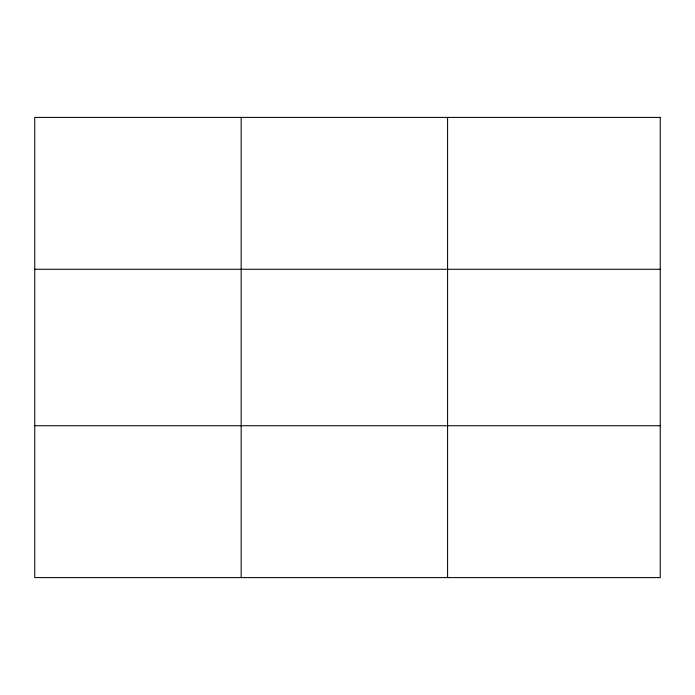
<?xml version="1.0" encoding="UTF-8"?>
<svg xmlns="http://www.w3.org/2000/svg" width="695" height="695" viewBox="0 0 695 695"><rect width="100%" height="100%" fill="white"/><g stroke="black" fill="none" stroke-linecap="round" stroke-linejoin="round"><path stroke-width="1.04" d="M241.165 577.588L241.165 117.412M447.58 577.588L447.58 117.412M34.75 269.269L660.25 269.269M34.75 425.731L660.25 425.731M660.25 117.412L34.75 117.412L34.75 577.588L660.25 577.588L660.25 117.412"/></g></svg>
